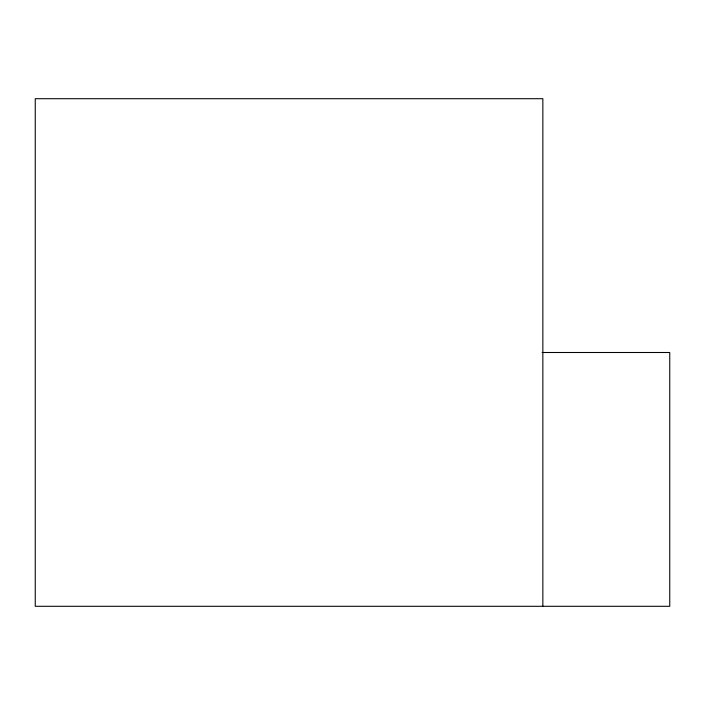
<?xml version="1.0" encoding="UTF-8"?>
<svg xmlns="http://www.w3.org/2000/svg" width="705" height="705" viewBox="0 0 705 705"><rect width="100%" height="100%" fill="white"/><g stroke="black" fill="none" stroke-linecap="round" stroke-linejoin="round"><path stroke-width="1.06" d="M542.119 352.5L669.75 352.5L669.75 606.3L35.25 606.3L35.25 98.7L542.85 98.7L542.85 606.3"/></g></svg>
